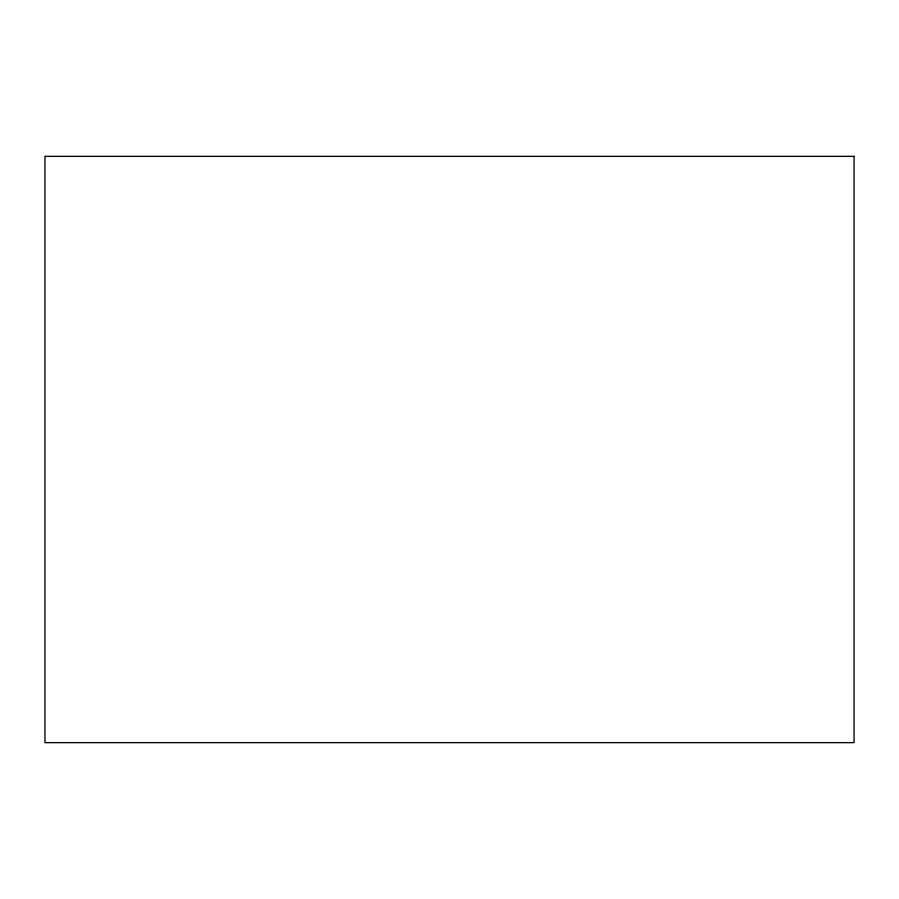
<?xml version="1.0" encoding="UTF-8"?>
<svg xmlns="http://www.w3.org/2000/svg" width="899" height="899" viewBox="0 0 899 899"><rect width="100%" height="100%" fill="white"/><g stroke="black" fill="none" stroke-linecap="round" stroke-linejoin="round"><path stroke-width="1.35" d="M854.05 156.347L44.95 156.347L44.95 742.653L854.05 742.653L854.05 156.347"/></g></svg>
